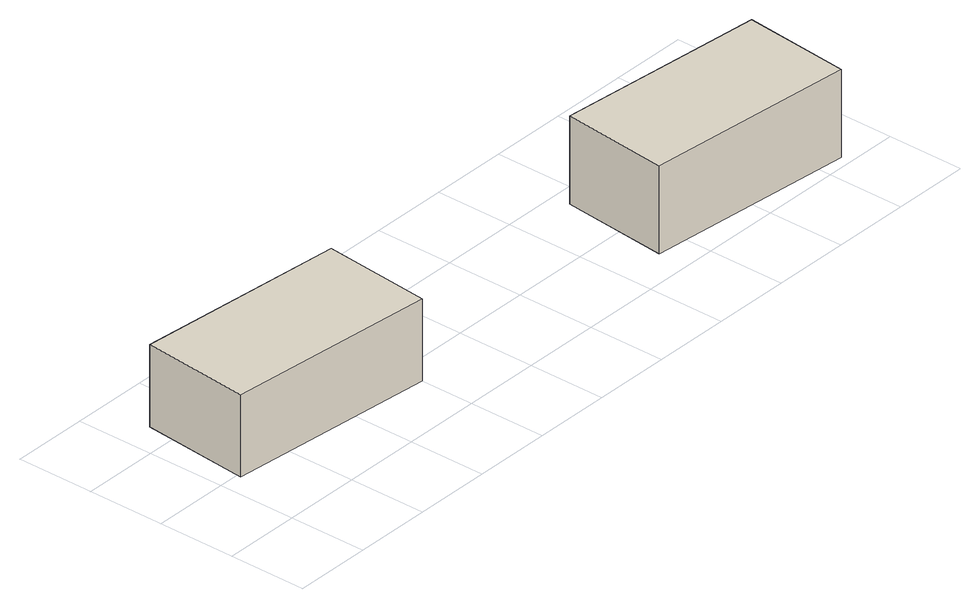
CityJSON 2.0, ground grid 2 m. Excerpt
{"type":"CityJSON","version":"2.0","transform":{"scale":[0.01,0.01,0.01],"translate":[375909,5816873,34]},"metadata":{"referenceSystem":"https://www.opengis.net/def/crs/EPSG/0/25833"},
"CityObjects":{
"building1":{"type":"Building","attributes":{"Gemeindeschluessel":"11000005","BezugspunktDach":"2200","function":"31001_2463","measuredHeight":2.1,"storeysAboveGround":1},"address":[{"country":"Germany","locality":"Berlin","thoroughfareNumber":"23B (1)","thoroughfareName":"Melsunger Straße"}],"geometry":[{"type":"Solid","lod":"1","boundaries":[[[[0,1,2,3]],[[4,5,6,7]],[[4,7,3,2]],[[5,4,2,1]],[[6,5,1,0]],[[7,6,0,3]]]]}]},
"building2":{"type":"Building","attributes":{"Gemeindeschluessel":"11000005","BezugspunktDach":"2200","function":"31001_2463","measuredHeight":2.26,"storeysAboveGround":1},"address":[{"country":"Germany","locality":"Berlin","thoroughfareNumber":"19 (1)","thoroughfareName":"Melsunger Straße"}],"geometry":[{"type":"Solid","lod":"1","boundaries":[[[[8,9,10,11]],[[12,13,14,15]],[[12,15,11,10]],[[13,12,10,9]],[[14,13,9,8]],[[15,14,8,11]]]]}]}
},
"vertices":[
[602,139,308],[629,420,308],[82,470,308],[55,190,308],[82,470,97],[629,420,97],[602,139,97],[55,190,97],
[1868,25,324],[1895,302,324],[1347,353,324],[1320,76,324],[1347,353,98],[1895,302,98],[1868,25,98],[1320,76,98]
]}
